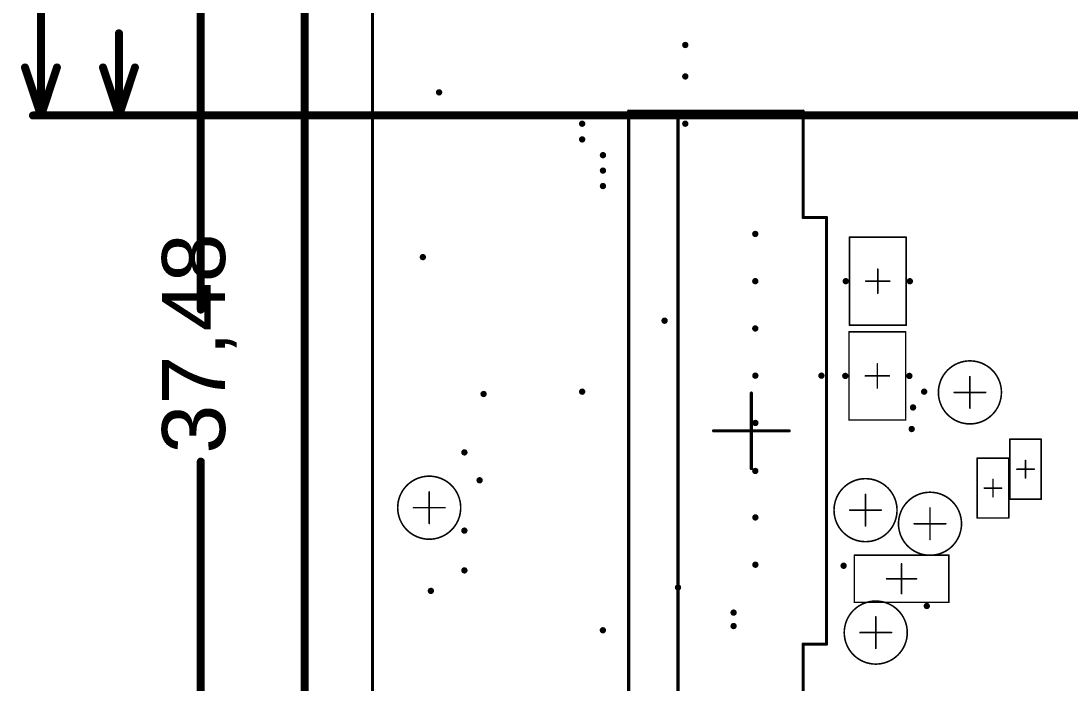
# Model space of a CAD drawing. Header units: inches. Extents: x -0.46 to 4.93, y -0.49 to 6.86.
# Drawn here: x -0.439 to 0.872, y 0.514 to 1.341 of the extents above; entities that cross this region are included whole.
import ezdxf

# ---------------------------------------------------------------- set-up
doc = ezdxf.new("R2010")
doc.units = ezdxf.units.IN
doc.header["$MEASUREMENT"] = 0
for name, color, linetype in [('Board', 6, 'Continuous'), ('Dimensions', 56, 'Continuous'), ('Top Courtyard', 56, 'Continuous'), ('Via Holes', 16, 'Continuous')]:
    doc.layers.add(name, color=color, linetype=linetype)
doc.styles.add('Arial', font='', dxfattribs={"height": 0.2})
doc.styles.get('Arial').set_extended_font_data('Arial')

# ---------------------------------------------------------------- blocks, each defined once
blk = doc.blocks.new('TP100_200_NS_197')
at = {"layer": 'Top Courtyard'}
for points in [[(0.0394, 0, 0.00197, 0.00197, 1), (-0.0394, 0, 0.00197, 0.00197, 1)], [(-0.0005, 0.0197, 0.000984, 0.000984, 1), (0.0005, 0.0197, 0.000984, 0.000984, 1)], [(-0.0399, 0, 0.000984, 0.000984, 1), (-0.0389, 0, 0.000984, 0.000984, 1)], [(-0.0202, 0, 0.000984, 0.000984, 1), (-0.0192, 0, 0.000984, 0.000984, 1)], [(0.0192, 0, 0.000984, 0.000984, 1), (0.0202, 0, 0.000984, 0.000984, 1)], [(0.0389, 0, 0.000984, 0.000984, 1), (0.0399, 0, 0.000984, 0.000984, 1)], [(-0.0005, -0.0197, 0.000984, 0.000984, 1), (0.0005, -0.0197, 0.000984, 0.000984, 1)]]:
    blk.add_lwpolyline(points, format="xyseb", close=True, dxfattribs=at)
for points in [[(0, 0.0197, 0.00197, 0.00197, 0), (0, -0.0197, 0.00197, 0.00197, 0)], [(-0.0197, 0, 0.00197, 0.00197, 0), (0.0197, 0, 0.00197, 0.00197, 0)]]:
    blk.add_lwpolyline(points, format="xyseb", dxfattribs=at)
blk = doc.blocks.new('TP100_200_NS_596')
at = {"layer": 'Top Courtyard'}
for points in [[(0.0394, 0, 0.00197, 0.00197, 1), (-0.0394, 0, 0.00197, 0.00197, 1)], [(-0.0005, 0.0197, 0.000984, 0.000984, 1), (0.0005, 0.0197, 0.000984, 0.000984, 1)], [(-0.0399, 0, 0.000984, 0.000984, 1), (-0.0389, 0, 0.000984, 0.000984, 1)], [(-0.0202, 0, 0.000984, 0.000984, 1), (-0.0192, 0, 0.000984, 0.000984, 1)], [(0.0192, 0, 0.000984, 0.000984, 1), (0.0202, 0, 0.000984, 0.000984, 1)], [(0.0389, 0, 0.000984, 0.000984, 1), (0.0399, 0, 0.000984, 0.000984, 1)], [(-0.0005, -0.0197, 0.000984, 0.000984, 1), (0.0005, -0.0197, 0.000984, 0.000984, 1)]]:
    blk.add_lwpolyline(points, format="xyseb", close=True, dxfattribs=at)
for points in [[(0, -0.0197, 0.00197, 0.00197, 0), (0, 0.0197, 0.00197, 0.00197, 0)], [(-0.0197, 0, 0.00197, 0.00197, 0), (0.0197, 0, 0.00197, 0.00197, 0)]]:
    blk.add_lwpolyline(points, format="xyseb", dxfattribs=at)
blk = doc.blocks.new('TP100_200_NS_597')
at = {"layer": 'Top Courtyard'}
for points in [[(0.0394, 0, 0.00197, 0.00197, 1), (-0.0394, 0, 0.00197, 0.00197, 1)], [(-0.0005, 0.0197, 0.000984, 0.000984, 1), (0.0005, 0.0197, 0.000984, 0.000984, 1)], [(-0.0399, 0, 0.000984, 0.000984, 1), (-0.0389, 0, 0.000984, 0.000984, 1)], [(-0.0202, 0, 0.000984, 0.000984, 1), (-0.0192, 0, 0.000984, 0.000984, 1)], [(0.0192, 0, 0.000984, 0.000984, 1), (0.0202, 0, 0.000984, 0.000984, 1)], [(0.0389, 0, 0.000984, 0.000984, 1), (0.0399, 0, 0.000984, 0.000984, 1)], [(-0.0005, -0.0197, 0.000984, 0.000984, 1), (0.0005, -0.0197, 0.000984, 0.000984, 1)]]:
    blk.add_lwpolyline(points, format="xyseb", close=True, dxfattribs=at)
for points in [[(0, -0.0197, 0.00197, 0.00197, 0), (0, 0.0197, 0.00197, 0.00197, 0)], [(-0.0197, 0, 0.00197, 0.00197, 0), (0.0197, 0, 0.00197, 0.00197, 0)]]:
    blk.add_lwpolyline(points, format="xyseb", dxfattribs=at)
blk = doc.blocks.new('TP100_200_NS_623')
at = {"layer": 'Top Courtyard'}
for points in [[(0.0394, 0, 0.00197, 0.00197, 1), (-0.0394, 0, 0.00197, 0.00197, 1)], [(-0.0005, 0.0197, 0.000984, 0.000984, 1), (0.0005, 0.0197, 0.000984, 0.000984, 1)], [(-0.0399, 0, 0.000984, 0.000984, 1), (-0.0389, 0, 0.000984, 0.000984, 1)], [(-0.0202, 0, 0.000984, 0.000984, 1), (-0.0192, 0, 0.000984, 0.000984, 1)], [(0.0192, 0, 0.000984, 0.000984, 1), (0.0202, 0, 0.000984, 0.000984, 1)], [(0.0389, 0, 0.000984, 0.000984, 1), (0.0399, 0, 0.000984, 0.000984, 1)], [(-0.0005, -0.0197, 0.000984, 0.000984, 1), (0.0005, -0.0197, 0.000984, 0.000984, 1)]]:
    blk.add_lwpolyline(points, format="xyseb", close=True, dxfattribs=at)
for points in [[(0, -0.0197, 0.00197, 0.00197, 0), (0, 0.0197, 0.00197, 0.00197, 0)], [(0.0197, 0, 0.00197, 0.00197, 0), (-0.0197, 0, 0.00197, 0.00197, 0)]]:
    blk.add_lwpolyline(points, format="xyseb", dxfattribs=at)
blk = doc.blocks.new('RESC0402_1005__N_644')
at = {"layer": 'Top Courtyard'}
for points in [[(0.0374, 0.0197, 0.00197, 0.00197, 0), (-0.0374, 0.0197, 0.00197, 0.00197, 0)], [(-0.0374, -0.0197, 0.00197, 0.00197, 0), (-0.0374, 0.0197, 0.00197, 0.00197, 0)], [(0.0374, -0.0197, 0.00197, 0.00197, 0), (0.0374, 0.0197, 0.00197, 0.00197, 0)], [(0.0108, 0, 0.00197, 0.00197, 0), (-0.0108, 0, 0.00197, 0.00197, 0)], [(0, -0.0108, 0.00197, 0.00197, 0), (0, 0.0108, 0.00197, 0.00197, 0)], [(0.0374, -0.0197, 0.00197, 0.00197, 0), (-0.0374, -0.0197, 0.00197, 0.00197, 0)]]:
    blk.add_lwpolyline(points, format="xyseb", dxfattribs=at)
for points in [[(-0.0379, 0.0197, 0.000984, 0.000984, 1), (-0.0369, 0.0197, 0.000984, 0.000984, 1)], [(-0.0379, 0.0197, 0.000984, 0.000984, 1), (-0.0369, 0.0197, 0.000984, 0.000984, 1)], [(0.0369, 0.0197, 0.000984, 0.000984, 1), (0.0379, 0.0197, 0.000984, 0.000984, 1)], [(0.0369, 0.0197, 0.000984, 0.000984, 1), (0.0379, 0.0197, 0.000984, 0.000984, 1)], [(-0.0113, 0, 0.000984, 0.000984, 1), (-0.0103, 0, 0.000984, 0.000984, 1)], [(-0.0005, 0.0108, 0.000984, 0.000984, 1), (0.0005, 0.0108, 0.000984, 0.000984, 1)], [(0.0103, 0, 0.000984, 0.000984, 1), (0.0113, 0, 0.000984, 0.000984, 1)], [(-0.0005, -0.0108, 0.000984, 0.000984, 1), (0.0005, -0.0108, 0.000984, 0.000984, 1)], [(-0.0379, -0.0197, 0.000984, 0.000984, 1), (-0.0369, -0.0197, 0.000984, 0.000984, 1)], [(-0.0379, -0.0197, 0.000984, 0.000984, 1), (-0.0369, -0.0197, 0.000984, 0.000984, 1)], [(0.0369, -0.0197, 0.000984, 0.000984, 1), (0.0379, -0.0197, 0.000984, 0.000984, 1)], [(0.0369, -0.0197, 0.000984, 0.000984, 1), (0.0379, -0.0197, 0.000984, 0.000984, 1)]]:
    blk.add_lwpolyline(points, format="xyseb", close=True, dxfattribs=at)
blk = doc.blocks.new('RESC0402_1005__N_645')
at = {"layer": 'Top Courtyard'}
for points in [[(0.0374, 0.0197, 0.00197, 0.00197, 0), (-0.0374, 0.0197, 0.00197, 0.00197, 0)], [(-0.0374, -0.0197, 0.00197, 0.00197, 0), (-0.0374, 0.0197, 0.00197, 0.00197, 0)], [(0.0374, -0.0197, 0.00197, 0.00197, 0), (0.0374, 0.0197, 0.00197, 0.00197, 0)], [(0.0108, 0, 0.00197, 0.00197, 0), (-0.0108, 0, 0.00197, 0.00197, 0)], [(0, -0.0108, 0.00197, 0.00197, 0), (0, 0.0108, 0.00197, 0.00197, 0)], [(0.0374, -0.0197, 0.00197, 0.00197, 0), (-0.0374, -0.0197, 0.00197, 0.00197, 0)]]:
    blk.add_lwpolyline(points, format="xyseb", dxfattribs=at)
for points in [[(-0.0379, 0.0197, 0.000984, 0.000984, 1), (-0.0369, 0.0197, 0.000984, 0.000984, 1)], [(-0.0379, 0.0197, 0.000984, 0.000984, 1), (-0.0369, 0.0197, 0.000984, 0.000984, 1)], [(0.0369, 0.0197, 0.000984, 0.000984, 1), (0.0379, 0.0197, 0.000984, 0.000984, 1)], [(0.0369, 0.0197, 0.000984, 0.000984, 1), (0.0379, 0.0197, 0.000984, 0.000984, 1)], [(-0.0113, 0, 0.000984, 0.000984, 1), (-0.0103, 0, 0.000984, 0.000984, 1)], [(-0.0005, 0.0108, 0.000984, 0.000984, 1), (0.0005, 0.0108, 0.000984, 0.000984, 1)], [(0.0103, 0, 0.000984, 0.000984, 1), (0.0113, 0, 0.000984, 0.000984, 1)], [(-0.0005, -0.0108, 0.000984, 0.000984, 1), (0.0005, -0.0108, 0.000984, 0.000984, 1)], [(-0.0379, -0.0197, 0.000984, 0.000984, 1), (-0.0369, -0.0197, 0.000984, 0.000984, 1)], [(-0.0379, -0.0197, 0.000984, 0.000984, 1), (-0.0369, -0.0197, 0.000984, 0.000984, 1)], [(0.0369, -0.0197, 0.000984, 0.000984, 1), (0.0379, -0.0197, 0.000984, 0.000984, 1)], [(0.0369, -0.0197, 0.000984, 0.000984, 1), (0.0379, -0.0197, 0.000984, 0.000984, 1)]]:
    blk.add_lwpolyline(points, format="xyseb", close=True, dxfattribs=at)
blk = doc.blocks.new('RESC0603_1608__N_698')
at = {"layer": 'Top Courtyard'}
for points in [[(-0.0591, 0.0295, 0.00197, 0.00197, 0), (-0.0591, -0.0295, 0.00197, 0.00197, 0)], [(0.0591, 0.0295, 0.00197, 0.00197, 0), (-0.0591, 0.0295, 0.00197, 0.00197, 0)], [(0.0591, 0.0295, 0.00197, 0.00197, 0), (0.0591, -0.0295, 0.00197, 0.00197, 0)], [(0, 0.0187, 0.00197, 0.00197, 0), (0, -0.0187, 0.00197, 0.00197, 0)], [(0.0187, 0, 0.00197, 0.00197, 0), (-0.0187, 0, 0.00197, 0.00197, 0)], [(0.0591, -0.0295, 0.00197, 0.00197, 0), (-0.0591, -0.0295, 0.00197, 0.00197, 0)]]:
    blk.add_lwpolyline(points, format="xyseb", dxfattribs=at)
for points in [[(-0.0595, 0.0295, 0.000984, 0.000984, 1), (-0.0586, 0.0295, 0.000984, 0.000984, 1)], [(-0.0595, 0.0295, 0.000984, 0.000984, 1), (-0.0586, 0.0295, 0.000984, 0.000984, 1)], [(0.0586, 0.0295, 0.000984, 0.000984, 1), (0.0595, 0.0295, 0.000984, 0.000984, 1)], [(0.0586, 0.0295, 0.000984, 0.000984, 1), (0.0595, 0.0295, 0.000984, 0.000984, 1)], [(-0.0005, 0.0187, 0.000984, 0.000984, 1), (0.0005, 0.0187, 0.000984, 0.000984, 1)], [(-0.0192, 0, 0.000984, 0.000984, 1), (-0.0182, 0, 0.000984, 0.000984, 1)], [(0.0182, 0, 0.000984, 0.000984, 1), (0.0192, 0, 0.000984, 0.000984, 1)], [(-0.0005, -0.0187, 0.000984, 0.000984, 1), (0.0005, -0.0187, 0.000984, 0.000984, 1)], [(-0.0595, -0.0295, 0.000984, 0.000984, 1), (-0.0586, -0.0295, 0.000984, 0.000984, 1)], [(-0.0595, -0.0295, 0.000984, 0.000984, 1), (-0.0586, -0.0295, 0.000984, 0.000984, 1)], [(0.0586, -0.0295, 0.000984, 0.000984, 1), (0.0595, -0.0295, 0.000984, 0.000984, 1)], [(0.0586, -0.0295, 0.000984, 0.000984, 1), (0.0595, -0.0295, 0.000984, 0.000984, 1)]]:
    blk.add_lwpolyline(points, format="xyseb", close=True, dxfattribs=at)
blk = doc.blocks.new('F32R_1A7H1_11026_791')
at = {"layer": 'Top Courtyard'}
for points in [[(0.2662, 0.0742, 0.00394, 0.00394, 0), (-0.2666, 0.0742, 0.00394, 0.00394, 0)], [(-0.2666, 0.045, 0.00394, 0.00394, 0), (-0.2666, 0.0742, 0.00394, 0.00394, 0)], [(0.2666, 0.045, 0.00394, 0.00394, 0), (0.2666, 0.0742, 0.00394, 0.00394, 0)], [(-0.3996, -0.173, 0.00394, 0.00394, 0), (-0.3996, 0.045, 0.00394, 0.00394, 0)], [(-0.2666, 0.045, 0.00394, 0.00394, 0), (-0.3996, 0.045, 0.00394, 0.00394, 0)], [(0.3996, 0.045, 0.00394, 0.00394, 0), (0.2666, 0.045, 0.00394, 0.00394, 0)], [(0.3996, -0.173, 0.00394, 0.00394, 0), (0.3996, 0.045, 0.00394, 0.00394, 0)], [(0, -0.0197, 0.00394, 0.00394, 0), (0, 0.0276, 0.00394, 0.00394, 0)], [(0, -0.0197, 0.00394, 0.00394, 0), (-0.0472, -0.0197, 0.00394, 0.00394, 0)], [(0, -0.0669, 0.00394, 0.00394, 0), (0, -0.0197, 0.00394, 0.00394, 0)], [(0.0472, -0.0197, 0.00394, 0.00394, 0), (0, -0.0197, 0.00394, 0.00394, 0)], [(0.3996, -0.1114, 0.00394, 0.00394, 0), (-0.3996, -0.1114, 0.00394, 0.00394, 0)], [(0.3996, -0.173, 0.00394, 0.00394, 0), (-0.3996, -0.173, 0.00394, 0.00394, 0)]]:
    blk.add_lwpolyline(points, format="xyseb", dxfattribs=at)
for points in [[(-0.2676, 0.0742, 0.00197, 0.00197, 1), (-0.2656, 0.0742, 0.00197, 0.00197, 1)], [(-0.2676, 0.0742, 0.00197, 0.00197, 1), (-0.2656, 0.0742, 0.00197, 0.00197, 1)], [(0.2652, 0.0742, 0.00197, 0.00197, 1), (0.2671, 0.0742, 0.00197, 0.00197, 1)], [(0.2656, 0.0742, 0.00197, 0.00197, 1), (0.2676, 0.0742, 0.00197, 0.00197, 1)], [(-0.4006, 0.045, 0.00197, 0.00197, 1), (-0.3986, 0.045, 0.00197, 0.00197, 1)], [(-0.4006, 0.045, 0.00197, 0.00197, 1), (-0.3986, 0.045, 0.00197, 0.00197, 1)], [(-0.2676, 0.045, 0.00197, 0.00197, 1), (-0.2656, 0.045, 0.00197, 0.00197, 1)], [(-0.2676, 0.045, 0.00197, 0.00197, 1), (-0.2656, 0.045, 0.00197, 0.00197, 1)], [(0.2656, 0.045, 0.00197, 0.00197, 1), (0.2676, 0.045, 0.00197, 0.00197, 1)], [(0.2656, 0.045, 0.00197, 0.00197, 1), (0.2676, 0.045, 0.00197, 0.00197, 1)], [(0.3986, 0.045, 0.00197, 0.00197, 1), (0.4006, 0.045, 0.00197, 0.00197, 1)], [(0.3986, 0.045, 0.00197, 0.00197, 1), (0.4006, 0.045, 0.00197, 0.00197, 1)], [(-0.001, 0.0276, 0.00197, 0.00197, 1), (0.001, 0.0276, 0.00197, 0.00197, 1)], [(-0.0482, -0.0197, 0.00197, 0.00197, 1), (-0.0463, -0.0197, 0.00197, 0.00197, 1)], [(-0.001, -0.0197, 0.00197, 0.00197, 1), (0.001, -0.0197, 0.00197, 0.00197, 1)], [(-0.001, -0.0197, 0.00197, 0.00197, 1), (0.001, -0.0197, 0.00197, 0.00197, 1)], [(-0.001, -0.0197, 0.00197, 0.00197, 1), (0.001, -0.0197, 0.00197, 0.00197, 1)], [(-0.001, -0.0197, 0.00197, 0.00197, 1), (0.001, -0.0197, 0.00197, 0.00197, 1)], [(0.0463, -0.0197, 0.00197, 0.00197, 1), (0.0482, -0.0197, 0.00197, 0.00197, 1)], [(-0.001, -0.0669, 0.00197, 0.00197, 1), (0.001, -0.0669, 0.00197, 0.00197, 1)], [(-0.4006, -0.1114, 0.00197, 0.00197, 1), (-0.3986, -0.1114, 0.00197, 0.00197, 1)], [(0.3986, -0.1114, 0.00197, 0.00197, 1), (0.4006, -0.1114, 0.00197, 0.00197, 1)], [(-0.4006, -0.173, 0.00197, 0.00197, 1), (-0.3986, -0.173, 0.00197, 0.00197, 1)], [(-0.4006, -0.173, 0.00197, 0.00197, 1), (-0.3986, -0.173, 0.00197, 0.00197, 1)], [(0.3986, -0.173, 0.00197, 0.00197, 1), (0.4006, -0.173, 0.00197, 0.00197, 1)], [(0.3986, -0.173, 0.00197, 0.00197, 1), (0.4006, -0.173, 0.00197, 0.00197, 1)]]:
    blk.add_lwpolyline(points, format="xyseb", close=True, dxfattribs=at)
blk = doc.blocks.new('FIDUCIAL_ROUND_1MM_799')
at = {"layer": 'Top Courtyard'}
for points in [[(0.0394, 0, 0.00197, 0.00197, 1), (-0.0394, 0, 0.00197, 0.00197, 1)], [(-0.0005, 0.0197, 0.000984, 0.000984, 1), (0.0005, 0.0197, 0.000984, 0.000984, 1)], [(-0.0399, 0, 0.000984, 0.000984, 1), (-0.0389, 0, 0.000984, 0.000984, 1)], [(-0.0202, 0, 0.000984, 0.000984, 1), (-0.0192, 0, 0.000984, 0.000984, 1)], [(0.0192, 0, 0.000984, 0.000984, 1), (0.0202, 0, 0.000984, 0.000984, 1)], [(0.0389, 0, 0.000984, 0.000984, 1), (0.0399, 0, 0.000984, 0.000984, 1)], [(-0.0005, -0.0197, 0.000984, 0.000984, 1), (0.0005, -0.0197, 0.000984, 0.000984, 1)]]:
    blk.add_lwpolyline(points, format="xyseb", close=True, dxfattribs=at)
for points in [[(0, 0.0197, 0.00197, 0.00197, 0), (0, -0.0197, 0.00197, 0.00197, 0)], [(-0.0197, 0, 0.00197, 0.00197, 0), (0.0197, 0, 0.00197, 0.00197, 0)]]:
    blk.add_lwpolyline(points, format="xyseb", dxfattribs=at)
blk = doc.blocks.new('TPD4E02B04DQAR_817')
at = {"layer": 'Top Courtyard'}
for points in [[(-0.0551, 0.0354, 0.00197, 0.00197, 0), (0.0551, 0.0354, 0.00197, 0.00197, 0)], [(-0.0551, 0.0354, 0.00197, 0.00197, 0), (-0.0551, -0.0354, 0.00197, 0.00197, 0)], [(0.0551, 0.0354, 0.00197, 0.00197, 0), (0.0551, -0.0354, 0.00197, 0.00197, 0)], [(0, 0.015, 0.00197, 0.00197, 0), (0, -0.015, 0.00197, 0.00197, 0)], [(-0.015, 0, 0.00197, 0.00197, 0), (0.015, 0, 0.00197, 0.00197, 0)], [(-0.0551, -0.0354, 0.00197, 0.00197, 0), (0.0551, -0.0354, 0.00197, 0.00197, 0)]]:
    blk.add_lwpolyline(points, format="xyseb", dxfattribs=at)
for points in [[(-0.0556, 0.0354, 0.000984, 0.000984, 1), (-0.0546, 0.0354, 0.000984, 0.000984, 1)], [(-0.0556, 0.0354, 0.000984, 0.000984, 1), (-0.0546, 0.0354, 0.000984, 0.000984, 1)], [(0.0546, 0.0354, 0.000984, 0.000984, 1), (0.0556, 0.0354, 0.000984, 0.000984, 1)], [(0.0546, 0.0354, 0.000984, 0.000984, 1), (0.0556, 0.0354, 0.000984, 0.000984, 1)], [(-0.0005, 0.015, 0.000984, 0.000984, 1), (0.0005, 0.015, 0.000984, 0.000984, 1)], [(-0.0155, 0, 0.000984, 0.000984, 1), (-0.0145, 0, 0.000984, 0.000984, 1)], [(0.0145, 0, 0.000984, 0.000984, 1), (0.0155, 0, 0.000984, 0.000984, 1)], [(-0.0005, -0.015, 0.000984, 0.000984, 1), (0.0005, -0.015, 0.000984, 0.000984, 1)], [(-0.0556, -0.0354, 0.000984, 0.000984, 1), (-0.0546, -0.0354, 0.000984, 0.000984, 1)], [(-0.0556, -0.0354, 0.000984, 0.000984, 1), (-0.0546, -0.0354, 0.000984, 0.000984, 1)], [(0.0546, -0.0354, 0.000984, 0.000984, 1), (0.0556, -0.0354, 0.000984, 0.000984, 1)], [(0.0546, -0.0354, 0.000984, 0.000984, 1), (0.0556, -0.0354, 0.000984, 0.000984, 1)]]:
    blk.add_lwpolyline(points, format="xyseb", close=True, dxfattribs=at)
blk = doc.blocks.new('TPD4E02B04DQAR_819')
at = {"layer": 'Top Courtyard'}
for points in [[(-0.0551, 0.0354, 0.00197, 0.00197, 0), (0.0551, 0.0354, 0.00197, 0.00197, 0)], [(-0.0551, 0.0354, 0.00197, 0.00197, 0), (-0.0551, -0.0354, 0.00197, 0.00197, 0)], [(0.0551, 0.0354, 0.00197, 0.00197, 0), (0.0551, -0.0354, 0.00197, 0.00197, 0)], [(0, 0.015, 0.00197, 0.00197, 0), (0, -0.015, 0.00197, 0.00197, 0)], [(-0.015, 0, 0.00197, 0.00197, 0), (0.015, 0, 0.00197, 0.00197, 0)], [(-0.0551, -0.0354, 0.00197, 0.00197, 0), (0.0551, -0.0354, 0.00197, 0.00197, 0)]]:
    blk.add_lwpolyline(points, format="xyseb", dxfattribs=at)
for points in [[(-0.0556, 0.0354, 0.000984, 0.000984, 1), (-0.0546, 0.0354, 0.000984, 0.000984, 1)], [(-0.0556, 0.0354, 0.000984, 0.000984, 1), (-0.0546, 0.0354, 0.000984, 0.000984, 1)], [(0.0546, 0.0354, 0.000984, 0.000984, 1), (0.0556, 0.0354, 0.000984, 0.000984, 1)], [(0.0546, 0.0354, 0.000984, 0.000984, 1), (0.0556, 0.0354, 0.000984, 0.000984, 1)], [(-0.0005, 0.015, 0.000984, 0.000984, 1), (0.0005, 0.015, 0.000984, 0.000984, 1)], [(-0.0155, 0, 0.000984, 0.000984, 1), (-0.0145, 0, 0.000984, 0.000984, 1)], [(0.0145, 0, 0.000984, 0.000984, 1), (0.0155, 0, 0.000984, 0.000984, 1)], [(-0.0005, -0.015, 0.000984, 0.000984, 1), (0.0005, -0.015, 0.000984, 0.000984, 1)], [(-0.0556, -0.0354, 0.000984, 0.000984, 1), (-0.0546, -0.0354, 0.000984, 0.000984, 1)], [(-0.0556, -0.0354, 0.000984, 0.000984, 1), (-0.0546, -0.0354, 0.000984, 0.000984, 1)], [(0.0546, -0.0354, 0.000984, 0.000984, 1), (0.0556, -0.0354, 0.000984, 0.000984, 1)], [(0.0546, -0.0354, 0.000984, 0.000984, 1), (0.0556, -0.0354, 0.000984, 0.000984, 1)]]:
    blk.add_lwpolyline(points, format="xyseb", close=True, dxfattribs=at)

msp = doc.modelspace()

# ---------------------------------------------------------------- hatches: boundary and pattern name
at = {"layer": 'Via Holes'}
h = msp.add_hatch(color=7, dxfattribs=at)
edge = h.paths.add_edge_path()
edge.add_arc((0.391, 1.311), 0.004, 0, 360)
h = msp.add_hatch(color=7, dxfattribs=at)
edge = h.paths.add_edge_path()
edge.add_arc((0.391, 1.2717), 0.004, 0, 360)
h = msp.add_hatch(color=7, dxfattribs=at)
edge = h.paths.add_edge_path()
edge.add_arc((0.0833, 1.2518), 0.004, 0, 360)
h = msp.add_hatch(color=7, dxfattribs=at)
edge = h.paths.add_edge_path()
edge.add_arc((0.2621, 1.2126), 0.004, 0, 360)
h = msp.add_hatch(color=7, dxfattribs=at)
edge = h.paths.add_edge_path()
edge.add_arc((0.391, 1.2126), 0.004, 0, 360)
h = msp.add_hatch(color=7, dxfattribs=at)
edge = h.paths.add_edge_path()
edge.add_arc((0.2621, 1.193), 0.004, 0, 360)
h = msp.add_hatch(color=7, dxfattribs=at)
edge = h.paths.add_edge_path()
edge.add_arc((0.2881, 1.1733), 0.004, 0, 360)
h = msp.add_hatch(color=7, dxfattribs=at)
edge = h.paths.add_edge_path()
edge.add_arc((0.2881, 1.154), 0.004, 0, 360)
h = msp.add_hatch(color=7, dxfattribs=at)
edge = h.paths.add_edge_path()
edge.add_arc((0.2881, 1.1347), 0.004, 0, 360)
h = msp.add_hatch(color=7, dxfattribs=at)
edge = h.paths.add_edge_path()
edge.add_arc((0.4785, 1.0748), 0.004, 0, 360)
h = msp.add_hatch(color=7, dxfattribs=at)
edge = h.paths.add_edge_path()
edge.add_arc((0.063, 1.0459), 0.004, 0, 360)
h = msp.add_hatch(color=7, dxfattribs=at)
edge = h.paths.add_edge_path()
edge.add_arc((0.4785, 1.0158), 0.004, 0, 360)
h = msp.add_hatch(color=7, dxfattribs=at)
edge = h.paths.add_edge_path()
edge.add_arc((0.5916, 1.0158), 0.004, 0, 360)
h = msp.add_hatch(color=7, dxfattribs=at)
edge = h.paths.add_edge_path()
edge.add_arc((0.6717, 1.0158), 0.004, 0, 360)
h = msp.add_hatch(color=7, dxfattribs=at)
edge = h.paths.add_edge_path()
edge.add_arc((0.3651, 0.9664), 0.004, 0, 360)
h = msp.add_hatch(color=7, dxfattribs=at)
edge = h.paths.add_edge_path()
edge.add_arc((0.4785, 0.9567), 0.004, 0, 360)
h = msp.add_hatch(color=7, dxfattribs=at)
edge = h.paths.add_edge_path()
edge.add_arc((0.4786, 0.8977), 0.004, 0, 360)
h = msp.add_hatch(color=7, dxfattribs=at)
edge = h.paths.add_edge_path()
edge.add_arc((0.5612, 0.8977), 0.004, 0, 360)
h = msp.add_hatch(color=7, dxfattribs=at)
edge = h.paths.add_edge_path()
edge.add_arc((0.591, 0.8974), 0.004, 0, 360)
h = msp.add_hatch(color=7, dxfattribs=at)
edge = h.paths.add_edge_path()
edge.add_arc((0.6711, 0.8974), 0.004, 0, 360)
h = msp.add_hatch(color=7, dxfattribs=at)
edge = h.paths.add_edge_path()
edge.add_arc((0.1389, 0.8748), 0.004, 0, 360)
h = msp.add_hatch(color=7, dxfattribs=at)
edge = h.paths.add_edge_path()
edge.add_arc((0.2621, 0.8777), 0.004, 0, 360)
h = msp.add_hatch(color=7, dxfattribs=at)
edge = h.paths.add_edge_path()
edge.add_arc((0.6896, 0.8777), 0.004, 0, 360)
h = msp.add_hatch(color=7, dxfattribs=at)
edge = h.paths.add_edge_path()
edge.add_arc((0.6757, 0.858), 0.004, 0, 360)
h = msp.add_hatch(color=7, dxfattribs=at)
edge = h.paths.add_edge_path()
edge.add_arc((0.4786, 0.8386), 0.004, 0, 360)
h = msp.add_hatch(color=7, dxfattribs=at)
edge = h.paths.add_edge_path()
edge.add_arc((0.674, 0.831), 0.004, 0, 360)
h = msp.add_hatch(color=7, dxfattribs=at)
edge = h.paths.add_edge_path()
edge.add_arc((0.1149, 0.8018), 0.004, 0, 360)
h = msp.add_hatch(color=7, dxfattribs=at)
edge = h.paths.add_edge_path()
edge.add_arc((0.4785, 0.7786), 0.004, 0, 360)
h = msp.add_hatch(color=7, dxfattribs=at)
edge = h.paths.add_edge_path()
edge.add_arc((0.1339, 0.767), 0.004, 0, 360)
h = msp.add_hatch(color=7, dxfattribs=at)
edge = h.paths.add_edge_path()
edge.add_arc((0.4786, 0.7205), 0.004, 0, 360)
h = msp.add_hatch(color=7, dxfattribs=at)
edge = h.paths.add_edge_path()
edge.add_arc((0.1149, 0.704), 0.004, 0, 360)
h = msp.add_hatch(color=7, dxfattribs=at)
edge = h.paths.add_edge_path()
edge.add_arc((0.1149, 0.6543), 0.004, 0, 360)
h = msp.add_hatch(color=7, dxfattribs=at)
edge = h.paths.add_edge_path()
edge.add_arc((0.4786, 0.6614), 0.004, 0, 360)
h = msp.add_hatch(color=7, dxfattribs=at)
edge = h.paths.add_edge_path()
edge.add_arc((0.5889, 0.6601), 0.004, 0, 360)
h = msp.add_hatch(color=7, dxfattribs=at)
edge = h.paths.add_edge_path()
edge.add_arc((0.073, 0.6287), 0.004, 0, 360)
h = msp.add_hatch(color=7, dxfattribs=at)
edge = h.paths.add_edge_path()
edge.add_arc((0.3819, 0.633), 0.004, 0, 360)
h = msp.add_hatch(color=7, dxfattribs=at)
edge = h.paths.add_edge_path()
edge.add_arc((0.4514, 0.6016), 0.004, 0, 360)
h = msp.add_hatch(color=7, dxfattribs=at)
edge = h.paths.add_edge_path()
edge.add_arc((0.6929, 0.6098), 0.004, 0, 360)
h = msp.add_hatch(color=7, dxfattribs=at)
edge = h.paths.add_edge_path()
edge.add_arc((0.288, 0.5795), 0.004, 0, 360)
h = msp.add_hatch(color=7, dxfattribs=at)
edge = h.paths.add_edge_path()
edge.add_arc((0.4514, 0.5848), 0.004, 0, 360)

# ---------------------------------------------------------------- linework, layer by layer
at = {"layer": 'Board'}
msp.add_lwpolyline([(0, 0, 0.00394, 0.00394, 0), (0, 6.5748, 0.00394, 0.00394, 0)], format="xyseb", dxfattribs=at)
at = {"layer": 'Dimensions'}
for points in [[(-0.0846, 0.1575, 0.01, 0.01, 0), (-0.0846, 3.1653, 0.01, 0.01, 0)], [(-0.4144, 1.2229, 0.01, 0.01, 0), (-0.4144, 2.0815, 0.01, 0.01, 0)], [(-0.2146, 0.9803, 0.01, 0.01, 0), (-0.2146, 1.6331, 0.01, 0.01, 0)], [(-0.3169, 1.2229, 0.01, 0.01, 0), (-0.3169, 1.3256, 0.01, 0.01, 0)], [(-0.4344, 1.2829, 0.01, 0.01, 0), (-0.4144, 1.2229, 0.01, 0.01, 0)], [(-0.4144, 1.2229, 0.01, 0.01, 0), (-0.3944, 1.2829, 0.01, 0.01, 0)], [(-0.3369, 1.2829, 0.01, 0.01, 0), (-0.3169, 1.2229, 0.01, 0.01, 0)], [(-0.3169, 1.2229, 0.01, 0.01, 0), (-0.2969, 1.2829, 0.01, 0.01, 0)], [(-0.4244, 1.2229, 0.01, 0.01, 0), (1.4766, 1.2229, 0.01, 0.01, 0)], [(-0.3269, 1.2229, 0.01, 0.01, 0), (1.4766, 1.2229, 0.01, 0.01, 0)], [(-0.2146, 0.1575, 0.01, 0.01, 0), (-0.2146, 0.7903, 0.01, 0.01, 0)]]:
    msp.add_lwpolyline(points, format="xyseb", dxfattribs=at)
for points in [[(-0.3194, 1.3256, 0.005, 0.005, 1), (-0.3144, 1.3256, 0.005, 0.005, 1)], [(-0.4369, 1.2829, 0.005, 0.005, 1), (-0.4319, 1.2829, 0.005, 0.005, 1)], [(-0.3969, 1.2829, 0.005, 0.005, 1), (-0.3919, 1.2829, 0.005, 0.005, 1)], [(-0.3394, 1.2829, 0.005, 0.005, 1), (-0.3344, 1.2829, 0.005, 0.005, 1)], [(-0.2994, 1.2829, 0.005, 0.005, 1), (-0.2944, 1.2829, 0.005, 0.005, 1)], [(-0.4269, 1.2229, 0.005, 0.005, 1), (-0.4219, 1.2229, 0.005, 0.005, 1)], [(-0.4169, 1.2229, 0.005, 0.005, 1), (-0.4119, 1.2229, 0.005, 0.005, 1)], [(-0.4169, 1.2229, 0.005, 0.005, 1), (-0.4119, 1.2229, 0.005, 0.005, 1)], [(-0.4169, 1.2229, 0.005, 0.005, 1), (-0.4119, 1.2229, 0.005, 0.005, 1)], [(-0.3294, 1.2229, 0.005, 0.005, 1), (-0.3244, 1.2229, 0.005, 0.005, 1)], [(-0.3194, 1.2229, 0.005, 0.005, 1), (-0.3144, 1.2229, 0.005, 0.005, 1)], [(-0.3194, 1.2229, 0.005, 0.005, 1), (-0.3144, 1.2229, 0.005, 0.005, 1)], [(-0.3194, 1.2229, 0.005, 0.005, 1), (-0.3144, 1.2229, 0.005, 0.005, 1)], [(-0.2171, 0.9803, 0.005, 0.005, 1), (-0.2121, 0.9803, 0.005, 0.005, 1)], [(-0.2171, 0.7903, 0.005, 0.005, 1), (-0.2121, 0.7903, 0.005, 0.005, 1)]]:
    msp.add_lwpolyline(points, format="xyseb", close=True, dxfattribs=at)

# ---------------------------------------------------------------- block references
for name, p, rotation in [('F32R_1A7H1_11026_791', (0.4933, 0.8288), 270), ('TPD4E02B04DQAR_817', (0.6316, 1.0158), 90), ('TPD4E02B04DQAR_819', (0.6311, 0.8974), 90), ('TP100_200_NS_197', (0.7468, 0.8768), 90), ('RESC0402_1005__N_645', (0.8163, 0.7808), 270), ('RESC0402_1005__N_644', (0.7756, 0.7572), 270), ('FIDUCIAL_ROUND_1MM_799', (0.0709, 0.7327), 90), ('RESC0603_1608__N_698', (0.6614, 0.6439), 180), ('TP100_200_NS_623', (0.6291, 0.5766), 270)]:
    msp.add_blockref(name, p, dxfattribs=dict(rotation=rotation))
for name, p in [('TP100_200_NS_597', (0.6163, 0.7296)), ('TP100_200_NS_596', (0.6969, 0.7126))]:
    msp.add_blockref(name, p)

# ---------------------------------------------------------------- texts
at = {"layer": 'Dimensions', "style": 'Arial'}
msp.add_text('37,48', height=0.07874, rotation=90, dxfattribs=at).set_placement((-0.1843, 0.8003))

doc.saveas('drawing.dxf')
